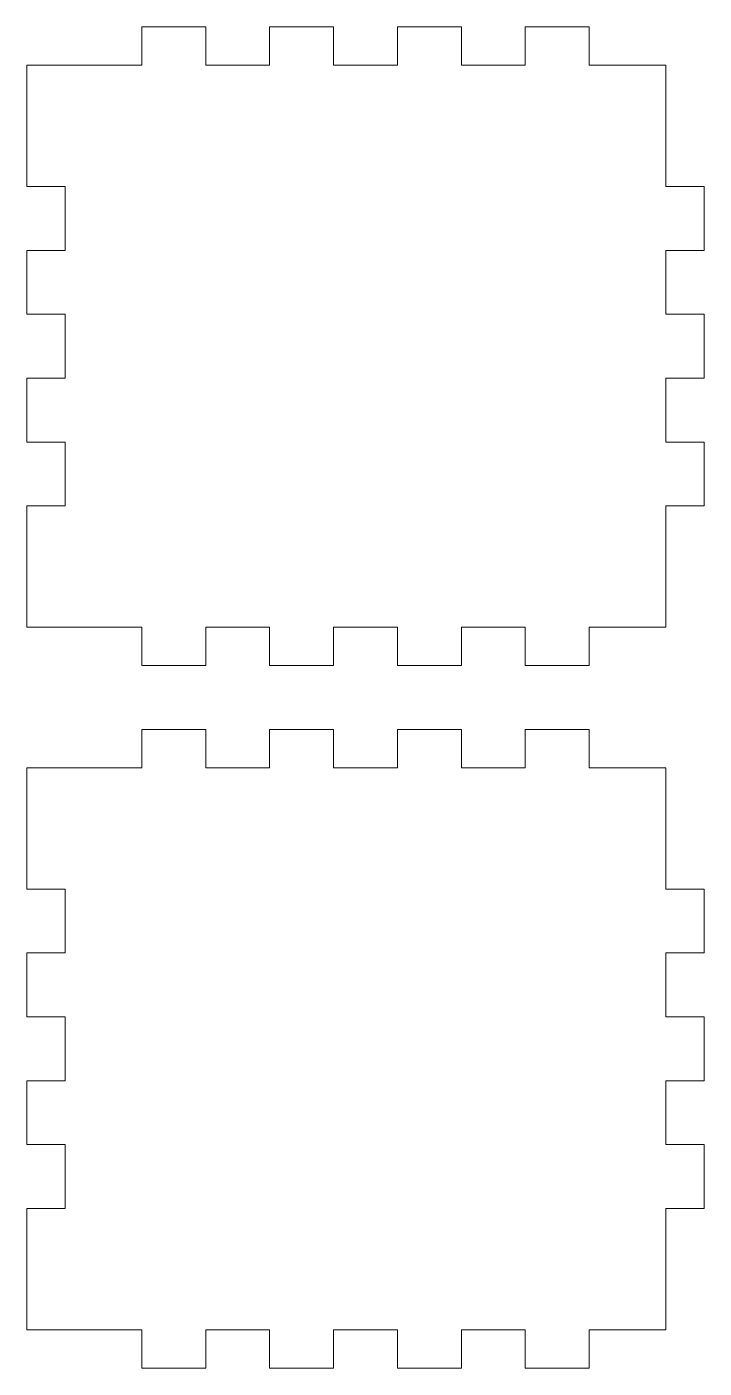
# Model space of a CAD drawing. Header units: centimetres. Extents: x -16 to 372, y -89 to 17.
# Drawn here: x -12.59 to -7.29, y 2.65 to 13.15 of the extents above; entities that cross this region are included whole.
import ezdxf

# ---------------------------------------------------------------- set-up
doc = ezdxf.new("R2010")
doc.units = ezdxf.units.CM
doc.header["$MEASUREMENT"] = 0
doc.layers.add('Capa 1', color=7, linetype='Continuous')

msp = doc.modelspace()

# ---------------------------------------------------------------- linework, layer by layer
at = {"layer": 'Capa 1', "color": 5, "lineweight": 9}
for points in [[(-12.58762, 8.45257), (-12.58762, 8.45257), (-11.93762, 8.45257), (-11.93762, 8.45257), (-11.93762, 8.45257), (-11.93762, 8.45257), (-11.68762, 8.45257), (-11.68762, 8.45257), (-11.68762, 8.45257), (-11.68762, 8.45257), (-11.68762, 8.15257), (-11.68762, 8.15257), (-11.68762, 8.15257), (-11.68762, 8.15257), (-11.18762, 8.15257), (-11.18762, 8.15257), (-11.18762, 8.15257), (-11.18762, 8.15257), (-11.18762, 8.45257), (-11.18762, 8.45257), (-11.18762, 8.45257), (-11.18762, 8.45257), (-10.93762, 8.45257), (-10.93762, 8.45257), (-10.93762, 8.45257), (-10.93762, 8.45257), (-10.68762, 8.45257), (-10.68762, 8.45257), (-10.68762, 8.45257), (-10.68762, 8.45257), (-10.68762, 8.15257), (-10.68762, 8.15257), (-10.68762, 8.15257), (-10.68762, 8.15257), (-10.18762, 8.15257), (-10.18762, 8.15257), (-10.18762, 8.15257), (-10.18762, 8.15257), (-10.18762, 8.45257), (-10.18762, 8.45257), (-10.18762, 8.45257), (-10.18762, 8.45257), (-9.93762, 8.45257), (-9.93762, 8.45257), (-9.93762, 8.45257), (-9.93762, 8.45257), (-9.68762, 8.45257), (-9.68762, 8.45257), (-9.68762, 8.45257), (-9.68762, 8.45257), (-9.68762, 8.15257), (-9.68762, 8.15257), (-9.68762, 8.15257), (-9.68762, 8.15257), (-9.18762, 8.15257), (-9.18762, 8.15257), (-9.18762, 8.15257), (-9.18762, 8.15257), (-9.18762, 8.45257), (-9.18762, 8.45257), (-9.18762, 8.45257), (-9.18762, 8.45257), (-8.93762, 8.45257), (-8.93762, 8.45257), (-8.93762, 8.45257), (-8.93762, 8.45257), (-8.68762, 8.45257), (-8.68762, 8.45257), (-8.68762, 8.45257), (-8.68762, 8.45257), (-8.68762, 8.15257), (-8.68762, 8.15257), (-8.68762, 8.15257), (-8.68762, 8.15257), (-8.18762, 8.15257), (-8.18762, 8.15257), (-8.18762, 8.15257), (-8.18762, 8.15257), (-8.18762, 8.45257), (-8.18762, 8.45257), (-8.18762, 8.45257), (-8.18762, 8.45257), (-7.93762, 8.45257), (-7.93762, 8.45257), (-7.93762, 8.45257), (-7.93762, 8.45257), (-7.58762, 8.45257), (-7.58762, 8.45257), (-7.58762, 8.45257), (-7.58762, 8.45257), (-7.58762, 9.15257), (-7.58762, 9.15257), (-7.58762, 9.15257), (-7.58762, 9.15257), (-7.58762, 9.40257), (-7.58762, 9.40257), (-7.58762, 9.40257), (-7.58762, 9.40257), (-7.28762, 9.40257), (-7.28762, 9.40257), (-7.28762, 9.40257), (-7.28762, 9.40257), (-7.28762, 9.90257), (-7.28762, 9.90257), (-7.28762, 9.90257), (-7.28762, 9.90257), (-7.58762, 9.90257), (-7.58762, 9.90257), (-7.58762, 9.90257), (-7.58762, 9.90257), (-7.58762, 10.15257), (-7.58762, 10.15257), (-7.58762, 10.15257), (-7.58762, 10.15257), (-7.58762, 10.40257), (-7.58762, 10.40257), (-7.58762, 10.40257), (-7.58762, 10.40257), (-7.28762, 10.40257), (-7.28762, 10.40257), (-7.28762, 10.40257), (-7.28762, 10.40257), (-7.28762, 10.90257), (-7.28762, 10.90257), (-7.28762, 10.90257), (-7.28762, 10.90257), (-7.58762, 10.90257), (-7.58762, 10.90257), (-7.58762, 10.90257), (-7.58762, 10.90257), (-7.58762, 11.15257), (-7.58762, 11.15257), (-7.58762, 11.15257), (-7.58762, 11.15257), (-7.58762, 11.40257), (-7.58762, 11.40257), (-7.58762, 11.40257), (-7.58762, 11.40257), (-7.28762, 11.40257), (-7.28762, 11.40257), (-7.28762, 11.40257), (-7.28762, 11.40257), (-7.28762, 11.90257), (-7.28762, 11.90257), (-7.28762, 11.90257), (-7.28762, 11.90257), (-7.58762, 11.90257), (-7.58762, 11.90257), (-7.58762, 11.90257), (-7.58762, 11.90257), (-7.58762, 12.15257), (-7.58762, 12.15257), (-7.58762, 12.15257), (-7.58762, 12.15257), (-7.58762, 12.85257), (-7.58762, 12.85257), (-7.58762, 12.85257), (-7.58762, 12.85257), (-7.93762, 12.85257), (-7.93762, 12.85257), (-7.93762, 12.85257), (-7.93762, 12.85257), (-8.18762, 12.85257), (-8.18762, 12.85257), (-8.18762, 12.85257), (-8.18762, 12.85257), (-8.18762, 13.15257), (-8.18762, 13.15257), (-8.18762, 13.15257), (-8.18762, 13.15257), (-8.68762, 13.15257), (-8.68762, 13.15257), (-8.68762, 13.15257), (-8.68762, 13.15257), (-8.68762, 12.85257), (-8.68762, 12.85257), (-8.68762, 12.85257), (-8.68762, 12.85257), (-8.93762, 12.85257), (-8.93762, 12.85257), (-8.93762, 12.85257), (-8.93762, 12.85257), (-9.18762, 12.85257), (-9.18762, 12.85257), (-9.18762, 12.85257), (-9.18762, 12.85257), (-9.18762, 13.15257), (-9.18762, 13.15257), (-9.18762, 13.15257), (-9.18762, 13.15257), (-9.68762, 13.15257), (-9.68762, 13.15257), (-9.68762, 13.15257), (-9.68762, 13.15257), (-9.68762, 12.85257), (-9.68762, 12.85257), (-9.68762, 12.85257), (-9.68762, 12.85257), (-9.93762, 12.85257), (-9.93762, 12.85257), (-9.93762, 12.85257), (-9.93762, 12.85257), (-10.18762, 12.85257), (-10.18762, 12.85257), (-10.18762, 12.85257), (-10.18762, 12.85257), (-10.18762, 13.15257), (-10.18762, 13.15257), (-10.18762, 13.15257), (-10.18762, 13.15257), (-10.68762, 13.15257), (-10.68762, 13.15257), (-10.68762, 13.15257), (-10.68762, 13.15257), (-10.68762, 12.85257), (-10.68762, 12.85257), (-10.68762, 12.85257), (-10.68762, 12.85257), (-10.93762, 12.85257), (-10.93762, 12.85257), (-10.93762, 12.85257), (-10.93762, 12.85257), (-11.18762, 12.85257), (-11.18762, 12.85257), (-11.18762, 12.85257), (-11.18762, 12.85257), (-11.18762, 13.15257), (-11.18762, 13.15257), (-11.18762, 13.15257), (-11.18762, 13.15257), (-11.68762, 13.15257), (-11.68762, 13.15257), (-11.68762, 13.15257), (-11.68762, 13.15257), (-11.68762, 12.85257), (-11.68762, 12.85257), (-11.68762, 12.85257), (-11.68762, 12.85257), (-11.93762, 12.85257), (-11.93762, 12.85257), (-11.93762, 12.85257), (-11.93762, 12.85257), (-12.58762, 12.85257), (-12.58762, 12.85257), (-12.58762, 12.85257), (-12.58762, 12.85257), (-12.58762, 12.15257), (-12.58762, 12.15257), (-12.58762, 12.15257), (-12.58762, 12.15257), (-12.58762, 11.90257), (-12.58762, 11.90257), (-12.58762, 11.90257), (-12.58762, 11.90257), (-12.28762, 11.90257), (-12.28762, 11.90257), (-12.28762, 11.90257), (-12.28762, 11.90257), (-12.28762, 11.40257), (-12.28762, 11.40257), (-12.28762, 11.40257), (-12.28762, 11.40257), (-12.58762, 11.40257), (-12.58762, 11.40257), (-12.58762, 11.40257), (-12.58762, 11.40257), (-12.58762, 11.15257), (-12.58762, 11.15257), (-12.58762, 11.15257), (-12.58762, 11.15257), (-12.58762, 10.90257), (-12.58762, 10.90257), (-12.58762, 10.90257), (-12.58762, 10.90257), (-12.28762, 10.90257), (-12.28762, 10.90257), (-12.28762, 10.90257), (-12.28762, 10.90257), (-12.28762, 10.40257), (-12.28762, 10.40257), (-12.28762, 10.40257), (-12.28762, 10.40257), (-12.58762, 10.40257), (-12.58762, 10.40257), (-12.58762, 10.40257), (-12.58762, 10.40257), (-12.58762, 10.15257), (-12.58762, 10.15257), (-12.58762, 10.15257), (-12.58762, 10.15257), (-12.58762, 9.90257), (-12.58762, 9.90257), (-12.58762, 9.90257), (-12.58762, 9.90257), (-12.28762, 9.90257), (-12.28762, 9.90257), (-12.28762, 9.90257), (-12.28762, 9.90257), (-12.28762, 9.40257), (-12.28762, 9.40257), (-12.28762, 9.40257), (-12.28762, 9.40257), (-12.58762, 9.40257), (-12.58762, 9.40257), (-12.58762, 9.40257), (-12.58762, 9.40257), (-12.58762, 9.15257), (-12.58762, 9.15257), (-12.58762, 9.15257), (-12.58762, 9.15257), (-12.58762, 8.45257), (-12.58762, 8.45257)], [(-12.58762, 2.95257), (-12.58762, 2.95257), (-11.93762, 2.95257), (-11.93762, 2.95257), (-11.93762, 2.95257), (-11.93762, 2.95257), (-11.68762, 2.95257), (-11.68762, 2.95257), (-11.68762, 2.95257), (-11.68762, 2.95257), (-11.68762, 2.65257), (-11.68762, 2.65257), (-11.68762, 2.65257), (-11.68762, 2.65257), (-11.18762, 2.65257), (-11.18762, 2.65257), (-11.18762, 2.65257), (-11.18762, 2.65257), (-11.18762, 2.95257), (-11.18762, 2.95257), (-11.18762, 2.95257), (-11.18762, 2.95257), (-10.93762, 2.95257), (-10.93762, 2.95257), (-10.93762, 2.95257), (-10.93762, 2.95257), (-10.68762, 2.95257), (-10.68762, 2.95257), (-10.68762, 2.95257), (-10.68762, 2.95257), (-10.68762, 2.65257), (-10.68762, 2.65257), (-10.68762, 2.65257), (-10.68762, 2.65257), (-10.18762, 2.65257), (-10.18762, 2.65257), (-10.18762, 2.65257), (-10.18762, 2.65257), (-10.18762, 2.95257), (-10.18762, 2.95257), (-10.18762, 2.95257), (-10.18762, 2.95257), (-9.93762, 2.95257), (-9.93762, 2.95257), (-9.93762, 2.95257), (-9.93762, 2.95257), (-9.68762, 2.95257), (-9.68762, 2.95257), (-9.68762, 2.95257), (-9.68762, 2.95257), (-9.68762, 2.65257), (-9.68762, 2.65257), (-9.68762, 2.65257), (-9.68762, 2.65257), (-9.18762, 2.65257), (-9.18762, 2.65257), (-9.18762, 2.65257), (-9.18762, 2.65257), (-9.18762, 2.95257), (-9.18762, 2.95257), (-9.18762, 2.95257), (-9.18762, 2.95257), (-8.93762, 2.95257), (-8.93762, 2.95257), (-8.93762, 2.95257), (-8.93762, 2.95257), (-8.68762, 2.95257), (-8.68762, 2.95257), (-8.68762, 2.95257), (-8.68762, 2.95257), (-8.68762, 2.65257), (-8.68762, 2.65257), (-8.68762, 2.65257), (-8.68762, 2.65257), (-8.18762, 2.65257), (-8.18762, 2.65257), (-8.18762, 2.65257), (-8.18762, 2.65257), (-8.18762, 2.95257), (-8.18762, 2.95257), (-8.18762, 2.95257), (-8.18762, 2.95257), (-7.93762, 2.95257), (-7.93762, 2.95257), (-7.93762, 2.95257), (-7.93762, 2.95257), (-7.58762, 2.95257), (-7.58762, 2.95257), (-7.58762, 2.95257), (-7.58762, 2.95257), (-7.58762, 3.65257), (-7.58762, 3.65257), (-7.58762, 3.65257), (-7.58762, 3.65257), (-7.58762, 3.90257), (-7.58762, 3.90257), (-7.58762, 3.90257), (-7.58762, 3.90257), (-7.28762, 3.90257), (-7.28762, 3.90257), (-7.28762, 3.90257), (-7.28762, 3.90257), (-7.28762, 4.40257), (-7.28762, 4.40257), (-7.28762, 4.40257), (-7.28762, 4.40257), (-7.58762, 4.40257), (-7.58762, 4.40257), (-7.58762, 4.40257), (-7.58762, 4.40257), (-7.58762, 4.65257), (-7.58762, 4.65257), (-7.58762, 4.65257), (-7.58762, 4.65257), (-7.58762, 4.90257), (-7.58762, 4.90257), (-7.58762, 4.90257), (-7.58762, 4.90257), (-7.28762, 4.90257), (-7.28762, 4.90257), (-7.28762, 4.90257), (-7.28762, 4.90257), (-7.28762, 5.40257), (-7.28762, 5.40257), (-7.28762, 5.40257), (-7.28762, 5.40257), (-7.58762, 5.40257), (-7.58762, 5.40257), (-7.58762, 5.40257), (-7.58762, 5.40257), (-7.58762, 5.65257), (-7.58762, 5.65257), (-7.58762, 5.65257), (-7.58762, 5.65257), (-7.58762, 5.90257), (-7.58762, 5.90257), (-7.58762, 5.90257), (-7.58762, 5.90257), (-7.28762, 5.90257), (-7.28762, 5.90257), (-7.28762, 5.90257), (-7.28762, 5.90257), (-7.28762, 6.40257), (-7.28762, 6.40257), (-7.28762, 6.40257), (-7.28762, 6.40257), (-7.58762, 6.40257), (-7.58762, 6.40257), (-7.58762, 6.40257), (-7.58762, 6.40257), (-7.58762, 6.65257), (-7.58762, 6.65257), (-7.58762, 6.65257), (-7.58762, 6.65257), (-7.58762, 7.35257), (-7.58762, 7.35257), (-7.58762, 7.35257), (-7.58762, 7.35257), (-7.93762, 7.35257), (-7.93762, 7.35257), (-7.93762, 7.35257), (-7.93762, 7.35257), (-8.18762, 7.35257), (-8.18762, 7.35257), (-8.18762, 7.35257), (-8.18762, 7.35257), (-8.18762, 7.65257), (-8.18762, 7.65257), (-8.18762, 7.65257), (-8.18762, 7.65257), (-8.68762, 7.65257), (-8.68762, 7.65257), (-8.68762, 7.65257), (-8.68762, 7.65257), (-8.68762, 7.35257), (-8.68762, 7.35257), (-8.68762, 7.35257), (-8.68762, 7.35257), (-8.93762, 7.35257), (-8.93762, 7.35257), (-8.93762, 7.35257), (-8.93762, 7.35257), (-9.18762, 7.35257), (-9.18762, 7.35257), (-9.18762, 7.35257), (-9.18762, 7.35257), (-9.18762, 7.65257), (-9.18762, 7.65257), (-9.18762, 7.65257), (-9.18762, 7.65257), (-9.68762, 7.65257), (-9.68762, 7.65257), (-9.68762, 7.65257), (-9.68762, 7.65257), (-9.68762, 7.35257), (-9.68762, 7.35257), (-9.68762, 7.35257), (-9.68762, 7.35257), (-9.93762, 7.35257), (-9.93762, 7.35257), (-9.93762, 7.35257), (-9.93762, 7.35257), (-10.18762, 7.35257), (-10.18762, 7.35257), (-10.18762, 7.35257), (-10.18762, 7.35257), (-10.18762, 7.65257), (-10.18762, 7.65257), (-10.18762, 7.65257), (-10.18762, 7.65257), (-10.68762, 7.65257), (-10.68762, 7.65257), (-10.68762, 7.65257), (-10.68762, 7.65257), (-10.68762, 7.35257), (-10.68762, 7.35257), (-10.68762, 7.35257), (-10.68762, 7.35257), (-10.93762, 7.35257), (-10.93762, 7.35257), (-10.93762, 7.35257), (-10.93762, 7.35257), (-11.18762, 7.35257), (-11.18762, 7.35257), (-11.18762, 7.35257), (-11.18762, 7.35257), (-11.18762, 7.65257), (-11.18762, 7.65257), (-11.18762, 7.65257), (-11.18762, 7.65257), (-11.68762, 7.65257), (-11.68762, 7.65257), (-11.68762, 7.65257), (-11.68762, 7.65257), (-11.68762, 7.35257), (-11.68762, 7.35257), (-11.68762, 7.35257), (-11.68762, 7.35257), (-11.93762, 7.35257), (-11.93762, 7.35257), (-11.93762, 7.35257), (-11.93762, 7.35257), (-12.58762, 7.35257), (-12.58762, 7.35257), (-12.58762, 7.35257), (-12.58762, 7.35257), (-12.58762, 6.65257), (-12.58762, 6.65257), (-12.58762, 6.65257), (-12.58762, 6.65257), (-12.58762, 6.40257), (-12.58762, 6.40257), (-12.58762, 6.40257), (-12.58762, 6.40257), (-12.28762, 6.40257), (-12.28762, 6.40257), (-12.28762, 6.40257), (-12.28762, 6.40257), (-12.28762, 5.90257), (-12.28762, 5.90257), (-12.28762, 5.90257), (-12.28762, 5.90257), (-12.58762, 5.90257), (-12.58762, 5.90257), (-12.58762, 5.90257), (-12.58762, 5.90257), (-12.58762, 5.65257), (-12.58762, 5.65257), (-12.58762, 5.65257), (-12.58762, 5.65257), (-12.58762, 5.40257), (-12.58762, 5.40257), (-12.58762, 5.40257), (-12.58762, 5.40257), (-12.28762, 5.40257), (-12.28762, 5.40257), (-12.28762, 5.40257), (-12.28762, 5.40257), (-12.28762, 4.90257), (-12.28762, 4.90257), (-12.28762, 4.90257), (-12.28762, 4.90257), (-12.58762, 4.90257), (-12.58762, 4.90257), (-12.58762, 4.90257), (-12.58762, 4.90257), (-12.58762, 4.65257), (-12.58762, 4.65257), (-12.58762, 4.65257), (-12.58762, 4.65257), (-12.58762, 4.40257), (-12.58762, 4.40257), (-12.58762, 4.40257), (-12.58762, 4.40257), (-12.28762, 4.40257), (-12.28762, 4.40257), (-12.28762, 4.40257), (-12.28762, 4.40257), (-12.28762, 3.90257), (-12.28762, 3.90257), (-12.28762, 3.90257), (-12.28762, 3.90257), (-12.58762, 3.90257), (-12.58762, 3.90257), (-12.58762, 3.90257), (-12.58762, 3.90257), (-12.58762, 3.65257), (-12.58762, 3.65257), (-12.58762, 3.65257), (-12.58762, 3.65257), (-12.58762, 2.95257), (-12.58762, 2.95257)]]:
    msp.add_open_spline(points, degree=3, knots=[0, 0, 0, 0, 0.01265823, 0.01265823, 0.01265823, 0.01265823, 0.02531646, 0.02531646, 0.02531646, 0.02531646, 0.03797468, 0.03797468, 0.03797468, 0.03797468, 0.05063291, 0.05063291, 0.05063291, 0.05063291, 0.06329114, 0.06329114, 0.06329114, 0.06329114, 0.07594937, 0.07594937, 0.07594937, 0.07594937, 0.08860759, 0.08860759, 0.08860759, 0.08860759, 0.10126582, 0.10126582, 0.10126582, 0.10126582, 0.11392405, 0.11392405, 0.11392405, 0.11392405, 0.12658228, 0.12658228, 0.12658228, 0.12658228, 0.13924051, 0.13924051, 0.13924051, 0.13924051, 0.15189873, 0.15189873, 0.15189873, 0.15189873, 0.16455696, 0.16455696, 0.16455696, 0.16455696, 0.17721519, 0.17721519, 0.17721519, 0.17721519, 0.18987342, 0.18987342, 0.18987342, 0.18987342, 0.20253165, 0.20253165, 0.20253165, 0.20253165, 0.21518987, 0.21518987, 0.21518987, 0.21518987, 0.2278481, 0.2278481, 0.2278481, 0.2278481, 0.24050633, 0.24050633, 0.24050633, 0.24050633, 0.25316456, 0.25316456, 0.25316456, 0.25316456, 0.26582278, 0.26582278, 0.26582278, 0.26582278, 0.27848101, 0.27848101, 0.27848101, 0.27848101, 0.29113924, 0.29113924, 0.29113924, 0.29113924, 0.30379747, 0.30379747, 0.30379747, 0.30379747, 0.3164557, 0.3164557, 0.3164557, 0.3164557, 0.32911392, 0.32911392, 0.32911392, 0.32911392, 0.34177215, 0.34177215, 0.34177215, 0.34177215, 0.35443038, 0.35443038, 0.35443038, 0.35443038, 0.36708861, 0.36708861, 0.36708861, 0.36708861, 0.37974684, 0.37974684, 0.37974684, 0.37974684, 0.39240506, 0.39240506, 0.39240506, 0.39240506, 0.40506329, 0.40506329, 0.40506329, 0.40506329, 0.41772152, 0.41772152, 0.41772152, 0.41772152, 0.43037975, 0.43037975, 0.43037975, 0.43037975, 0.44303797, 0.44303797, 0.44303797, 0.44303797, 0.4556962, 0.4556962, 0.4556962, 0.4556962, 0.46835443, 0.46835443, 0.46835443, 0.46835443, 0.48101266, 0.48101266, 0.48101266, 0.48101266, 0.49367089, 0.49367089, 0.49367089, 0.49367089, 0.50632911, 0.50632911, 0.50632911, 0.50632911, 0.51898734, 0.51898734, 0.51898734, 0.51898734, 0.53164557, 0.53164557, 0.53164557, 0.53164557, 0.5443038, 0.5443038, 0.5443038, 0.5443038, 0.55696203, 0.55696203, 0.55696203, 0.55696203, 0.56962025, 0.56962025, 0.56962025, 0.56962025, 0.58227848, 0.58227848, 0.58227848, 0.58227848, 0.59493671, 0.59493671, 0.59493671, 0.59493671, 0.60759494, 0.60759494, 0.60759494, 0.60759494, 0.62025316, 0.62025316, 0.62025316, 0.62025316, 0.63291139, 0.63291139, 0.63291139, 0.63291139, 0.64556962, 0.64556962, 0.64556962, 0.64556962, 0.65822785, 0.65822785, 0.65822785, 0.65822785, 0.67088608, 0.67088608, 0.67088608, 0.67088608, 0.6835443, 0.6835443, 0.6835443, 0.6835443, 0.69620253, 0.69620253, 0.69620253, 0.69620253, 0.70886076, 0.70886076, 0.70886076, 0.70886076, 0.72151899, 0.72151899, 0.72151899, 0.72151899, 0.73417722, 0.73417722, 0.73417722, 0.73417722, 0.74683544, 0.74683544, 0.74683544, 0.74683544, 0.75949367, 0.75949367, 0.75949367, 0.75949367, 0.7721519, 0.7721519, 0.7721519, 0.7721519, 0.78481013, 0.78481013, 0.78481013, 0.78481013, 0.79746835, 0.79746835, 0.79746835, 0.79746835, 0.81012658, 0.81012658, 0.81012658, 0.81012658, 0.82278481, 0.82278481, 0.82278481, 0.82278481, 0.83544304, 0.83544304, 0.83544304, 0.83544304, 0.84810127, 0.84810127, 0.84810127, 0.84810127, 0.86075949, 0.86075949, 0.86075949, 0.86075949, 0.87341772, 0.87341772, 0.87341772, 0.87341772, 0.88607595, 0.88607595, 0.88607595, 0.88607595, 0.89873418, 0.89873418, 0.89873418, 0.89873418, 0.91139241, 0.91139241, 0.91139241, 0.91139241, 0.92405063, 0.92405063, 0.92405063, 0.92405063, 0.93670886, 0.93670886, 0.93670886, 0.93670886, 0.94936709, 0.94936709, 0.94936709, 0.94936709, 0.96202532, 0.96202532, 0.96202532, 0.96202532, 0.97468354, 0.97468354, 0.97468354, 0.97468354, 1, 1, 1, 1], dxfattribs=at)

doc.saveas('drawing.dxf')
